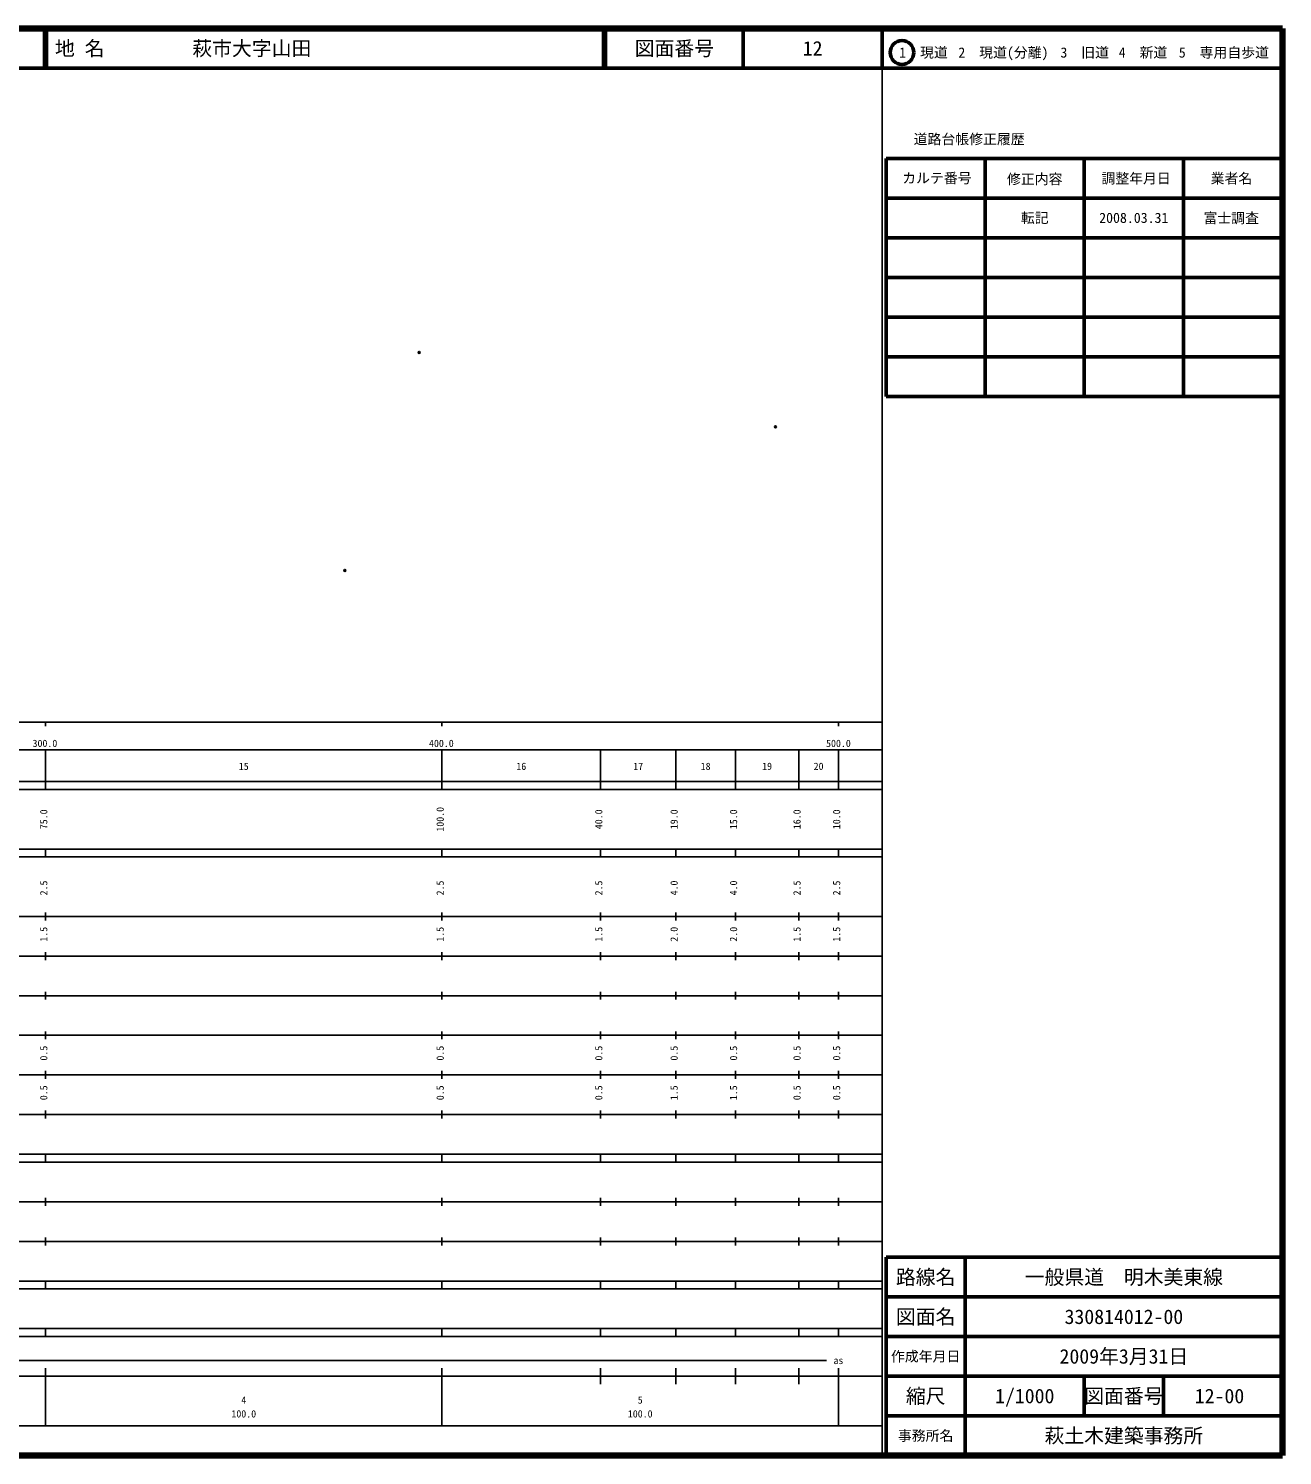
# Model space of a CAD drawing. Units: millimetres on the paper. Extents: x 40 to 680, y 20 to 380.
# Drawn here: x 363.7 to 680, y 20 to 380 of the extents above; entities that cross this region are included whole.
import ezdxf
from ezdxf.enums import TextEntityAlignment as Align

# ---------------------------------------------------------------- set-up
doc = ezdxf.new("R2010")
doc.units = ezdxf.units.MM
doc.header["$PDMODE"] = 32
doc.header["$PDSIZE"] = 0.5
doc.layers.add('M-OTRS', color=6, linetype='Continuous')
doc.layers.add('M-TTL-TXT', color=7, linetype='Continuous')
for name, color, linetype, lineweight in [('M-TTL', 2, 'Continuous', 140), ('M-TTL-BAND', 7, 'Continuous', 25), ('M-TTL-FRAM', 2, 'Continuous', 50), ('M-TTL-LINE', 7, 'Continuous', 50)]:
    doc.layers.add(name, color=color, linetype=linetype, lineweight=lineweight)
doc.styles.add('ＭＳ ゴシック', font='')
doc.styles.get('ＭＳ ゴシック').set_extended_font_data('MS Gothic')

msp = doc.modelspace()

# ---------------------------------------------------------------- linework, layer by layer
at = {"layer": 'M-OTRS'}
for p in [(462.248, 298.299), (552.113, 279.53), (443.494, 243.274)]:
    msp.add_point(p, dxfattribs=at)
at = {"layer": 'M-TTL'}
for p, q in [((680, 380), (40, 380)), ((680, 20), (680, 380)), ((40, 20), (680, 20))]:
    msp.add_line(p, q, dxfattribs=at)
at = {"layer": 'M-TTL-BAND'}
for p, q in [((579, 20), (579, 370)), ((40, 205), (579, 205)), ((368, 205), (368, 204)), ((468, 205), (468, 204)), ((568, 205), (568, 204)), ((68, 198), (579, 198)), ((368, 188), (368, 198)), ((468, 188), (468, 198)), ((508, 188), (508, 198)), ((527, 188), (527, 198)), ((542, 188), (542, 198)), ((558, 188), (558, 198)), ((568, 188), (568, 198)), ((40, 190), (579, 190)), ((40, 188), (579, 188)), ((40, 173), (579, 173)), ((368, 171), (368, 173)), ((468, 171), (468, 173)), ((508, 171), (508, 173)), ((527, 171), (527, 173)), ((542, 171), (542, 173)), ((558, 171), (558, 173)), ((568, 171), (568, 173)), ((40, 171), (579, 171)), ((40, 156), (579, 156)), ((368, 155), (368, 157)), ((468, 155), (468, 157)), ((508, 155), (508, 157)), ((527, 155), (527, 157)), ((542, 155), (542, 157)), ((558, 155), (558, 157)), ((568, 155), (568, 157)), ((46, 146), (579, 146)), ((368, 145), (368, 147)), ((468, 145), (468, 147)), ((508, 145), (508, 147)), ((527, 145), (527, 147)), ((542, 145), (542, 147)), ((558, 145), (558, 147)), ((568, 145), (568, 147)), ((368, 135), (368, 137)), ((468, 135), (468, 137)), ((508, 135), (508, 137)), ((527, 135), (527, 137)), ((542, 135), (542, 137)), ((558, 135), (558, 137)), ((568, 135), (568, 137)), ((52, 136), (579, 136)), ((46, 126), (579, 126)), ((368, 125), (368, 127)), ((468, 125), (468, 127)), ((508, 125), (508, 127)), ((527, 125), (527, 127)), ((542, 125), (542, 127)), ((558, 125), (558, 127)), ((568, 125), (568, 127)), ((52, 116), (579, 116)), ((368, 115), (368, 117)), ((468, 115), (468, 117)), ((508, 115), (508, 117)), ((527, 115), (527, 117)), ((542, 115), (542, 117)), ((558, 115), (558, 117)), ((568, 115), (568, 117)), ((46, 106), (579, 106)), ((368, 105), (368, 107)), ((468, 105), (468, 107)), ((508, 105), (508, 107)), ((527, 105), (527, 107)), ((542, 105), (542, 107)), ((558, 105), (558, 107)), ((568, 105), (568, 107)), ((40, 96), (579, 96)), ((40, 94), (579, 94)), ((368, 94), (368, 96)), ((468, 94), (468, 96)), ((508, 94), (508, 96)), ((527, 94), (527, 96)), ((542, 94), (542, 96)), ((558, 94), (558, 96)), ((568, 94), (568, 96)), ((49, 84), (579, 84)), ((368, 83), (368, 85)), ((468, 83), (468, 85)), ((508, 83), (508, 85)), ((527, 83), (527, 85)), ((542, 83), (542, 85)), ((558, 83), (558, 85)), ((568, 83), (568, 85)), ((40, 74), (579, 74)), ((368, 73), (368, 75)), ((468, 73), (468, 75)), ((508, 73), (508, 75)), ((527, 73), (527, 75)), ((542, 73), (542, 75)), ((558, 73), (558, 75)), ((568, 73), (568, 75)), ((40, 64), (579, 64)), ((40, 62), (579, 62)), ((368, 62), (368, 64)), ((468, 62), (468, 64)), ((508, 62), (508, 64)), ((527, 62), (527, 64)), ((542, 62), (542, 64)), ((558, 62), (558, 64)), ((568, 62), (568, 64)), ((40, 52), (579, 52)), ((368, 50), (368, 52)), ((468, 50), (468, 52)), ((508, 50), (508, 52)), ((527, 50), (527, 52)), ((542, 50), (542, 52)), ((558, 50), (558, 52)), ((568, 50), (568, 52)), ((40, 50), (579, 50)), ((71, 44), (565, 44)), ((40, 40), (579, 40)), ((368, 27.5), (368, 42)), ((468, 27.5), (468, 42)), ((508, 38), (508, 42)), ((527, 38), (527, 42)), ((542, 38), (542, 42)), ((558, 38), (558, 42)), ((568, 27.5), (568, 42)), ((68, 27.5), (579, 27.5))]:
    msp.add_line(p, q, dxfattribs=at)
at = {"layer": 'M-TTL-FRAM'}
for p, q in [((580, 347.197), (580, 287.197)), ((580, 347.197), (680, 347.197)), ((580, 287.197), (680, 287.197)), ((680, 70), (580, 70)), ((580, 70), (580, 20))]:
    msp.add_line(p, q, dxfattribs=at)
at = {"layer": 'M-TTL-LINE'}
for p, q in [((367.75, 380), (367.75, 370)), ((368.25, 380), (368.25, 370)), ((508.747, 380), (508.747, 370)), ((509.247, 380), (509.247, 370)), ((543.997, 380), (543.997, 370)), ((579, 380), (579, 370)), ((40, 370), (680, 370)), ((605, 347.197), (605, 287.197)), ((630, 347.197), (630, 287.197)), ((655, 347.197), (655, 287.197)), ((580, 337.197), (680, 337.197)), ((580, 327.197), (680, 327.197)), ((580, 317.197), (680, 317.197)), ((580, 307.197), (680, 307.197)), ((580, 297.197), (680, 297.197)), ((600, 70), (600, 20)), ((680, 60), (580, 60)), ((680, 50), (580, 50)), ((680, 40), (580, 40)), ((630, 40), (630, 30)), ((650, 40), (650, 30)), ((680, 30), (580, 30))]:
    msp.add_line(p, q, dxfattribs=at)
msp.add_circle((584.031, 373.958), 3, dxfattribs=at)

# ---------------------------------------------------------------- texts
at = {"layer": 'M-TTL-BAND', "style": 'ＭＳ ゴシック'}
for s, p in [('300.0', (367.844, 198.195)), ('400.0', (467.844, 198.195)), ('500.0', (568, 198.195)), ('15', (418, 192.405)), ('16', (488, 192.405)), ('17', (517.5, 192.405)), ('18', (534.5, 192.405)), ('19', (550, 192.405)), ('20', (563, 192.405)), ('as', (568, 42.5)), ('4', (418, 32.523)), ('5', (518, 32.523)), ('100.0', (418, 29.033)), ('100.0', (518, 29.033))]:
    msp.add_text(s, height=1.833, dxfattribs=at).set_placement(p, align=Align.BOTTOM_CENTER)
for s, p in [('75.0', (369, 180.5)), ('100.0', (469, 180.5)), ('40.0', (509, 180.5)), ('19.0', (528, 180.5)), ('15.0', (543, 180.5)), ('16.0', (559, 180.5)), ('10.0', (569, 180.5)), ('2.5', (369, 163.174)), ('2.5', (469, 163.174)), ('2.5', (509, 163.174)), ('4.0', (528, 163.174)), ('4.0', (543, 163.174)), ('2.5', (559, 163.174)), ('2.5', (569, 163.174)), ('1.5', (369, 151.5)), ('1.5', (469, 151.5)), ('1.5', (509, 151.5)), ('2.0', (528, 151.5)), ('2.0', (543, 151.5)), ('1.5', (559, 151.5)), ('1.5', (569, 151.5)), ('0.5', (369, 121.5)), ('0.5', (469, 121.5)), ('0.5', (509, 121.5)), ('0.5', (528, 121.5)), ('0.5', (543, 121.5)), ('0.5', (559, 121.5)), ('0.5', (569, 121.5)), ('0.5', (369, 111.5)), ('0.5', (469, 111.5)), ('0.5', (509, 111.5)), ('1.5', (528, 111.5)), ('1.5', (543, 111.5)), ('0.5', (559, 111.5)), ('0.5', (569, 111.5))]:
    msp.add_text(s, height=1.833, rotation=90, dxfattribs=at).set_placement(p, align=Align.BOTTOM_CENTER)
at = {"layer": 'M-TTL-TXT', "style": 'ＭＳ ゴシック'}
for s, p in [('地 名', (370.38, 375)), ('萩市大字山田', (405.024, 375))]:
    msp.add_text(s, height=3.666, dxfattribs=at).set_placement(p, align=Align.MIDDLE_LEFT)
for s, height, p in [('図面番号', 3.666, (526.622, 375)), ('12', 3.666, (561.497, 375)), ('1\u3000現道', 2.566, (589.448, 373.958)), ('2\u3000現道(分離)', 2.566, (609.619, 373.958)), ('3\u3000旧道', 2.566, (630.121, 373.958)), ('4\u3000新道', 2.566, (644.824, 373.958)), ('5\u3000専用自歩道', 2.566, (665.228, 373.958)), ('道路台帳修正履歴', 2.566, (600.968, 352.113)), ('カルテ番号', 2.566, (592.839, 342.277)), ('修正内容', 2.566, (617.509, 342.023)), ('調整年月日', 2.566, (643.089, 342.197)), ('業者名', 2.566, (667.134, 342.197)), ('転記', 2.566, (617.5, 332.245)), ('2008.03.31', 2.566, (642.5, 332.245)), ('富士調査', 2.566, (667.077, 332.189)), ('路線名', 3.666, (590, 65)), ('路線名', 3.666, (590, 65)), ('一般県道\u3000明木美東線', 3.666, (640, 65)), ('図面名', 3.666, (590, 55)), ('図面名', 3.666, (590, 55)), ('330814012-00', 3.666, (640, 55)), ('2009年3月31日', 3.666, (640, 45)), ('作成年月日', 2.566, (590, 45)), ('作成年月日', 2.566, (590, 45)), ('縮尺', 3.666, (590, 35)), ('縮尺', 3.666, (590, 35)), ('1/1000', 3.666, (615, 35)), ('図面番号', 3.666, (640, 35)), ('図面番号', 3.666, (640, 35)), ('12-00', 3.666, (664.125, 35)), ('事務所名', 2.566, (590, 25)), ('事務所名', 2.566, (590, 25)), ('萩土木建築事務所', 3.666, (640, 25))]:
    msp.add_text(s, height=height, dxfattribs=at).set_placement(p, align=Align.MIDDLE_CENTER)

doc.saveas('drawing.dxf')
